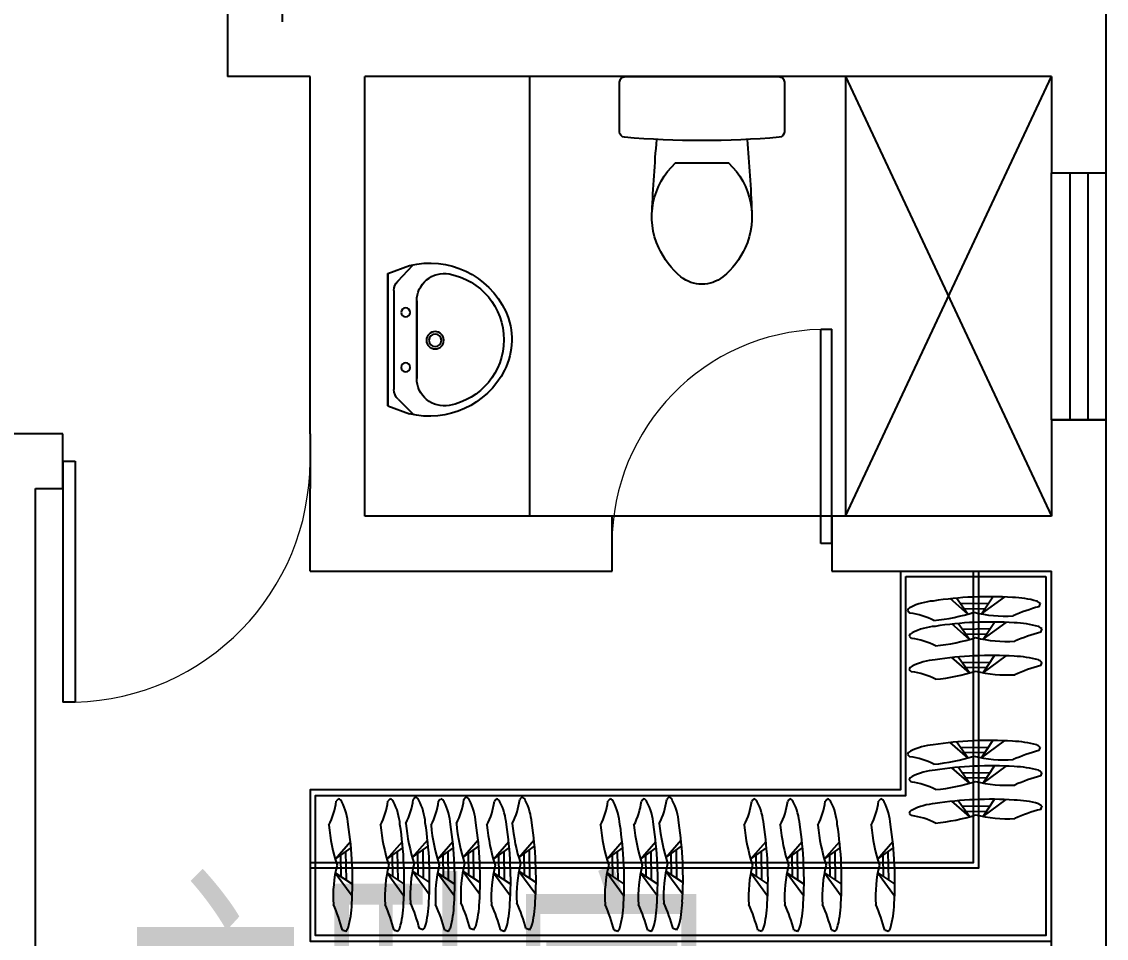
# Model space of a CAD drawing. Extents: x 866079 to 905579, y -868728 to -847976.
# Drawn here: x 901629 to 905579, y -855213 to -851876 of the extents above; entities that cross this region are included whole.
import ezdxf

# ---------------------------------------------------------------- set-up
doc = ezdxf.new("R2010")
doc.units = 0
doc.header["$LTSCALE"] = 1000
doc.header["$MEASUREMENT"] = 0
doc.layers.get('0').update_dxf_attribs({"linetype": 'CONTINUOUS'})
for name, color, linetype in [('BATH', 8, 'CONTINUOUS'), ('FUR', 8, 'CONTINUOUS'), ('WALL', 2, 'CONTINUOUS'), ('WINDOW', 4, 'CONTINUOUS')]:
    doc.layers.add(name, color=color, linetype=linetype)
doc.layers.add('字', color=7, linetype='CONTINUOUS', lineweight=0)
doc.styles.add('_HZTXT', font='txt.shx', dxfattribs={"width": 0.8, "bigfont": 'hztxt.shx'})

# ---------------------------------------------------------------- blocks, each defined once
blk = doc.blocks.new('TP6')
blk.add_lwpolyline([(20, -300), (200.8, -300, 0.388903), (220.7, -281.7, 0.043619), (220.7, 281.7, 0.388903), (200.8, 300), (20, 300, 0.414214), (0, 280), (0, -280, 0.414214), (20, -300, 0.414214)], format="xyb")
blk.add_lwpolyline([(623.4, 157.5, 0.325454), (314.1, 96.3), (314.1, -96.3, 0.325454), (623.4, -157.5, 0.11195), (728.4, -76.5, 0.35994), (728.4, 76.5, 0.11195)], format="xyb", close=True)
for centre, start, end in [((821.6, -7004.3), 92.61819, 94.72691), ((821.6, 7004.3), 265.27309, 267.38181)]:
    blk.add_arc(centre, 7193.5, start, end)
blk = doc.blocks.new('M_E6')
for p, q in [((240.4, 0), (-240.4, 0)), ((-237.5, 0), (239.3, 0)), ((240.4, 0), (269.8, -78.5)), ((-213.1, -36.1), (-271.2, -90.6)), ((-240.4, 0), (-269.8, -78.5)), ((-178.9, -22.5), (181, -22.5)), ((216.7, -37.5), (273.5, -95.2)), ((141.1, -105.2), (-140.8, -105.2)), ((-140.8, -105.2), (141.1, -105.2))]:
    blk.add_line(p, q)
for centre, radius in [((-99.1, -65), 16.3), ((100.9, -65), 16.3), ((2.4, -172.5), 31.6), ((2.4, -172.5), 23)]:
    blk.add_circle(centre, radius)
for centre, radius, start, end in [((-178.9, -72.5), 50, 90, 133.181), ((181, -72.5), 50, 44.5607, 90), ((28.4, -151.9), 307.1, 166.1751, 244.7296), ((-28.4, -151.9), 307.1, 297.0639, 13.8249), ((-140.8, -205.2), 100, 90, 190.5602), ((141.1, -205.2), 100, 349.4398, 90), ((0.2, -179), 243.4, 190.5602, 349.4398), ((-0.2, -201.5), 250.2, 245.8071, 296.4628), ((28.4, -151.9), 307.1, 266.589, 266.5936)]:
    blk.add_arc(centre, radius, start, end)
at = {"width": 0.8, "flags": 9}
for tag in ['XSIZE', 'YSIZE']:
    blk.add_attdef(tag, (0, 0), '', height=0.5, dxfattribs=at)
blk = doc.blocks.new('$DorLib2D$00000001')
for p, q in [((0.45, 0.975), (0.5, 0.975)), ((0.45, 0), (0.45, 0.975)), ((0.5, 0), (0.5, 0.975)), ((0.5, 0), (0.45, 0))]:
    blk.add_line(p, q)
at = {"lineweight": 13}
blk.add_arc((0.475, 0), 0.975, 91.4693, 180, dxfattribs=at)
blk = doc.blocks.new('$TCHSYS$WIN2D')
for p, q in [((-0.5, 0.5), (0.5, 0.5)), ((-0.5, 0.5), (-0.5, -0.5)), ((0.5, 0.5), (0.5, -0.5)), ((0.5, 0.1667), (-0.5, 0.1667)), ((0.5, -0.1667), (-0.5, -0.1667)), ((-0.5, -0.5), (0.5, -0.5))]:
    blk.add_line(p, q)

msp = doc.modelspace()

# ---------------------------------------------------------------- linework, layer by layer
at = {"layer": 'BATH'}
for p, q in [((903478.8, -853676.2, 0), (903478.8, -852076.2, 0)), ((904628.8, -853676.2, 0), (905378.8, -852076.2, 0)), ((904628.8, -852076.2, 0), (905378.8, -853676.2, 0)), ((904628.8, -852076.2, 0), (904628.8, -853676.2, 0))]:
    msp.add_line(p, q, dxfattribs=at)
at = {"layer": 'FUR'}
for p, q in [((904848.8, -853896.2, 0), (905358.8, -853896.2, 0)), ((905074.9, -854032.7, 0), (905010.2, -853976.6, 0)), ((905074.9, -854032.7, 0), (905033.3, -853975, 0)), ((905124.8, -854032.4, 0), (905165.7, -853969.6, 0)), ((905124.8, -854032.4, 0), (905208, -853970.8, 0)), ((905047.6, -853994.9, 0), (905150.3, -853993.3, 0)), ((905061.1, -854013.6, 0), (905137.8, -854012.4, 0)), ((905081.1, -854125, 0), (905016.3, -854068.9, 0)), ((905081.1, -854125, 0), (905039.4, -854067.3, 0)), ((905130.9, -854124.6, 0), (905171.9, -854061.9, 0)), ((905130.9, -854124.6, 0), (905214.2, -854063.1, 0)), ((905053.8, -854087.2, 0), (905156.5, -854085.6, 0)), ((905067.3, -854105.9, 0), (905144, -854104.6, 0)), ((905081.1, -854246.9, 0), (905039.4, -854189.2, 0)), ((905130.9, -854246.5, 0), (905171.9, -854183.8, 0)), ((905130.9, -854246.5, 0), (905214.2, -854185, 0)), ((905081.1, -854246.9, 0), (905016.3, -854190.8, 0)), ((905053.8, -854209.1, 0), (905156.5, -854207.5, 0)), ((905067.3, -854227.7, 0), (905144, -854226.5, 0)), ((905074.9, -854556.2, 0), (905010.2, -854500.1, 0)), ((905074.9, -854556.2, 0), (905033.3, -854498.5, 0)), ((905124.8, -854555.8, 0), (905165.7, -854493.1, 0)), ((905124.8, -854555.8, 0), (905208, -854494.3, 0)), ((905047.6, -854518.4, 0), (905150.3, -854516.8, 0)), ((905061.1, -854537.1, 0), (905137.8, -854535.8, 0)), ((905081.1, -854648.4, 0), (905016.3, -854592.4, 0)), ((905081.1, -854648.4, 0), (905039.4, -854590.8, 0)), ((905053.8, -854610.7, 0), (905156.5, -854609.1, 0)), ((905130.9, -854648.1, 0), (905171.9, -854585.4, 0)), ((905130.9, -854648.1, 0), (905214.2, -854586.6, 0)), ((905067.3, -854629.3, 0), (905144, -854628.1, 0)), ((905081.1, -854770.3, 0), (905016.3, -854714.3, 0)), ((905081.1, -854770.3, 0), (905039.4, -854712.6, 0)), ((905053.8, -854732.6, 0), (905156.5, -854730.9, 0)), ((905130.9, -854770, 0), (905171.9, -854707.3, 0)), ((905130.9, -854770, 0), (905214.2, -854708.5, 0)), ((905067.3, -854751.2, 0), (905144, -854750, 0)), ((902770.7, -854925.5, 0), (902826.7, -854860.7, 0)), ((902959.1, -854925.5, 0), (903015.2, -854860.7, 0)), ((903051.4, -854919.3, 0), (903107.4, -854854.6, 0)), ((903143.1, -854925.5, 0), (903199.2, -854860.7, 0)), ((903235.4, -854919.3, 0), (903291.4, -854854.6, 0)), ((903346.5, -854925.5, 0), (903402.6, -854860.7, 0)), ((903438.8, -854919.3, 0), (903494.9, -854854.6, 0)), ((903760.1, -854925.5, 0), (903816.2, -854860.7, 0)), ((903882, -854925.5, 0), (903938.1, -854860.7, 0)), ((903974.3, -854919.3, 0), (904030.4, -854854.6, 0)), ((904283.6, -854925.5, 0), (904339.7, -854860.7, 0)), ((904414.9, -854925.5, 0), (904470.9, -854860.7, 0)), ((904551.8, -854925.5, 0), (904607.9, -854860.7, 0)), ((904745.8, -854925.5, 0), (904801.9, -854860.7, 0)), ((902770.7, -854925.5, 0), (902828.3, -854883.8, 0)), ((902808.4, -854898.2, 0), (902810, -855000.9, 0)), ((902959.1, -854925.5, 0), (903016.8, -854883.8, 0)), ((902996.8, -854898.2, 0), (902998.5, -855000.9, 0)), ((903051.4, -854919.3, 0), (903109.1, -854877.7, 0)), ((903089.1, -854892.1, 0), (903090.8, -854994.7, 0)), ((903143.1, -854925.5, 0), (903200.8, -854883.8, 0)), ((903180.8, -854898.2, 0), (903182.5, -855000.9, 0)), ((903235.4, -854919.3, 0), (903293.1, -854877.7, 0)), ((903273.1, -854892.1, 0), (903274.8, -854994.7, 0)), ((903346.5, -854925.5, 0), (903404.2, -854883.8, 0)), ((903384.3, -854898.2, 0), (903385.9, -855000.9, 0)), ((903438.8, -854919.3, 0), (903496.5, -854877.7, 0)), ((903476.6, -854892.1, 0), (903478.2, -854994.7, 0)), ((903760.1, -854925.5, 0), (903817.8, -854883.8, 0)), ((903797.9, -854898.2, 0), (903799.5, -855000.9, 0)), ((903882, -854925.5, 0), (903939.7, -854883.8, 0)), ((903919.8, -854898.2, 0), (903921.4, -855000.9, 0)), ((903974.3, -854919.3, 0), (904032, -854877.7, 0)), ((904012.1, -854892.1, 0), (904013.7, -854994.7, 0)), ((904283.6, -854925.5, 0), (904341.3, -854883.8, 0)), ((904321.4, -854898.2, 0), (904323, -855000.9, 0)), ((904414.9, -854925.5, 0), (904472.6, -854883.8, 0)), ((904452.6, -854898.2, 0), (904454.3, -855000.9, 0)), ((904551.8, -854925.5, 0), (904609.5, -854883.8, 0)), ((904589.6, -854898.2, 0), (904591.2, -855000.9, 0)), ((904745.8, -854925.5, 0), (904803.5, -854883.8, 0)), ((904783.6, -854898.2, 0), (904785.2, -855000.9, 0)), ((902789.8, -854911.7, 0), (902791, -854988.4, 0)), ((902978.2, -854911.7, 0), (902979.4, -854988.4, 0)), ((903070.5, -854905.5, 0), (903071.7, -854982.3, 0)), ((903162.2, -854911.7, 0), (903163.4, -854988.4, 0)), ((903254.5, -854905.5, 0), (903255.7, -854982.3, 0)), ((903365.7, -854911.7, 0), (903366.9, -854988.4, 0)), ((903457.9, -854905.5, 0), (903459.2, -854982.3, 0)), ((903779.2, -854911.7, 0), (903780.5, -854988.4, 0)), ((903901.1, -854911.7, 0), (903902.3, -854988.4, 0)), ((903993.4, -854905.5, 0), (903994.6, -854982.3, 0)), ((904302.7, -854911.7, 0), (904303.9, -854988.4, 0)), ((904434, -854911.7, 0), (904435.2, -854988.4, 0)), ((904570.9, -854911.7, 0), (904572.1, -854988.4, 0)), ((904765, -854911.7, 0), (904766.2, -854988.4, 0)), ((902771, -854975.4, 0), (902833.7, -855016.3, 0)), ((902771, -854975.4, 0), (902832.5, -855058.6, 0)), ((902959.4, -854975.4, 0), (903020.9, -855058.6, 0)), ((902959.4, -854975.4, 0), (903022.1, -855016.3, 0)), ((903051.7, -854969.2, 0), (903113.2, -855052.4, 0)), ((903051.7, -854969.2, 0), (903114.4, -855010.2, 0)), ((903143.4, -854975.4, 0), (903206.1, -855016.3, 0)), ((903143.4, -854975.4, 0), (903204.9, -855058.6, 0)), ((903235.7, -854969.2, 0), (903298.4, -855010.2, 0)), ((903235.7, -854969.2, 0), (903297.2, -855052.4, 0)), ((903346.9, -854975.4, 0), (903409.6, -855016.3, 0)), ((903346.9, -854975.4, 0), (903408.4, -855058.6, 0)), ((903439.2, -854969.2, 0), (903501.9, -855010.2, 0)), ((903439.2, -854969.2, 0), (903500.7, -855052.4, 0)), ((903760.5, -854975.4, 0), (903822, -855058.6, 0)), ((903760.5, -854975.4, 0), (903823.2, -855016.3, 0)), ((903882.3, -854975.4, 0), (903945.1, -855016.3, 0)), ((903882.3, -854975.4, 0), (903943.9, -855058.6, 0)), ((903974.6, -854969.2, 0), (904037.3, -855010.2, 0)), ((903974.6, -854969.2, 0), (904036.2, -855052.4, 0)), ((904283.9, -854975.4, 0), (904345.5, -855058.6, 0)), ((904283.9, -854975.4, 0), (904346.6, -855016.3, 0)), ((904415.2, -854975.4, 0), (904476.7, -855058.6, 0)), ((904415.2, -854975.4, 0), (904477.9, -855016.3, 0)), ((904552.2, -854975.4, 0), (904613.7, -855058.6, 0)), ((904552.2, -854975.4, 0), (904614.9, -855016.3, 0)), ((904746.2, -854975.4, 0), (904807.7, -855058.6, 0)), ((904746.2, -854975.4, 0), (904808.9, -855016.3, 0))]:
    msp.add_line(p, q, dxfattribs=at)
at = {"layer": 'FUR', "elevation": 0}
for points in [[(904828.8, -853876.2), (904828.8, -854673.2), (902678.8, -854673.2), (902678.8, -855223.2), (905378.8, -855223.2), (905378.8, -853876.2)], [(905113.8, -853876.2), (905113.8, -854958.2), (902678.8, -854958.2)], [(905093.8, -853876.2), (905093.8, -854938.2), (902678.8, -854938.2)], [(905358.8, -853896.2), (905358.8, -855203.2), (902698.8, -855203.2), (902698.8, -854693.2), (904848.8, -854693.2), (904848.8, -853896.2)]]:
    msp.add_lwpolyline(points, dxfattribs=at)
at = {"layer": 'FUR'}
for centre, radius, start, end in [((904964.5, -854200.5, 0), 215.8, 94.1853, 117.3364), ((905153.2, -855304, 0), 1334.5, 92.5999, 98.8118), ((905153.2, -855304, 0), 1334.5, 86.388, 92.5999), ((905224.5, -854353.4, 0), 381.4, 74.6316, 88.0753), ((905297, -854041.1, 0), 62.4, 49.566, 62.7787), ((904869.6, -854022.8, 0), 14.5, 106.496, 173.3968), ((904888.5, -853993.3, 0), 43.4, 219.7629, 235.1522), ((904830, -854291.4, 0), 264.6, 62.8249, 82.6844), ((904884.4, -853362.2, 0), 697, 275.4745, 287.7317), ((905210.2, -853580.2, 0), 460.2, 255.7196, 273.6551), ((905508.7, -854652.3, 0), 669.5, 105.1632, 113.7159), ((905393.4, -854017.6, 0), 60.8, 156.7938, 169.1502), ((905159.4, -855396.3, 0), 1334.5, 92.5999, 98.8118), ((905159.4, -855396.3, 0), 1334.5, 86.388, 92.5999), ((905230.6, -854445.7, 0), 381.4, 74.6316, 88.0753), ((904875.7, -854115.1, 0), 14.5, 106.496, 173.3968), ((904970.7, -854292.8, 0), 215.8, 94.1853, 117.3364), ((905514.9, -854744.6, 0), 669.5, 105.1632, 113.7159), ((905303.2, -854133.4, 0), 62.4, 49.566, 62.7787), ((905399.5, -854109.9, 0), 60.8, 156.7938, 169.1502), ((904894.7, -854085.6, 0), 43.4, 219.7629, 235.1522), ((904836.2, -854383.7, 0), 264.6, 62.8249, 82.6844), ((904890.5, -853454.5, 0), 697, 275.4745, 287.7317), ((905216.3, -853672.5, 0), 460.2, 255.7196, 273.6551), ((905159.4, -855518.2, 0), 1334.5, 92.5999, 98.8118), ((905159.4, -855518.2, 0), 1334.5, 86.388, 92.5999), ((905230.6, -854567.6, 0), 381.4, 74.6316, 88.0753), ((904875.7, -854237, 0), 14.5, 106.496, 173.3968), ((904970.7, -854414.7, 0), 215.8, 94.1853, 117.3364), ((905514.9, -854866.5, 0), 669.5, 105.1632, 113.7159), ((905303.2, -854255.3, 0), 62.4, 49.566, 62.7787), ((905399.5, -854231.8, 0), 60.8, 156.7938, 169.1502), ((904894.7, -854207.5, 0), 43.4, 219.7629, 235.1522), ((904836.2, -854505.6, 0), 264.6, 62.8249, 82.6844), ((904890.5, -853576.4, 0), 697, 275.4745, 287.7317), ((905216.3, -853794.3, 0), 460.2, 255.7196, 273.6551), ((905153.2, -855827.5, 0), 1334.5, 92.5999, 98.8118), ((905153.2, -855827.5, 0), 1334.5, 86.388, 92.5999), ((905224.5, -854876.9, 0), 381.4, 74.6316, 88.0753), ((904869.6, -854546.3, 0), 14.5, 106.496, 173.3968), ((904888.5, -854516.8, 0), 43.4, 219.7629, 235.1522), ((904964.5, -854724, 0), 215.8, 94.1853, 117.3364), ((905508.7, -855175.8, 0), 669.5, 105.1632, 113.7159), ((905297, -854564.6, 0), 62.4, 49.566, 62.7787), ((905393.4, -854541.1, 0), 60.8, 156.7938, 169.1502), ((904830, -854814.9, 0), 264.6, 62.8249, 82.6844), ((904884.4, -853885.7, 0), 697, 275.4745, 287.7317), ((905210.2, -854103.6, 0), 460.2, 255.7196, 273.6551), ((904970.7, -854816.3, 0), 215.8, 94.1853, 117.3364), ((905159.4, -855919.8, 0), 1334.5, 92.5999, 98.8118), ((905159.4, -855919.8, 0), 1334.5, 86.388, 92.5999), ((905230.6, -854969.2, 0), 381.4, 74.6316, 88.0753), ((905514.9, -855268.1, 0), 669.5, 105.1632, 113.7159), ((905303.2, -854656.9, 0), 62.4, 49.566, 62.7787), ((905399.5, -854633.4, 0), 60.8, 156.7938, 169.1502), ((904875.7, -854638.6, 0), 14.5, 106.496, 173.3968), ((904894.7, -854609.1, 0), 43.4, 219.7629, 235.1522), ((904836.2, -854907.2, 0), 264.6, 62.8249, 82.6844), ((904890.5, -853978, 0), 697, 275.4745, 287.7317), ((905216.3, -854195.9, 0), 460.2, 255.7196, 273.6551), ((903090.7, -854733, 0), 43.4, 129.7629, 145.1522), ((903061.2, -854714, 0), 14.5, 16.496, 83.3968), ((903274.7, -854733, 0), 43.4, 129.7629, 145.1522), ((903245.2, -854714, 0), 14.5, 16.496, 83.3968), ((903478.2, -854733, 0), 43.4, 129.7629, 145.1522), ((903448.7, -854714, 0), 14.5, 16.496, 83.3968), ((904013.6, -854733, 0), 43.4, 129.7629, 145.1522), ((903984.2, -854714, 0), 14.5, 16.496, 83.3968), ((902511.9, -854680.6, 0), 264.6, 332.8249, 352.6844), ((902810, -854739.1, 0), 43.4, 129.7629, 145.1522), ((902780.5, -854720.2, 0), 14.5, 16.496, 83.3968), ((902602.8, -854815.1, 0), 215.8, 4.1853, 27.3364), ((902700.3, -854680.6, 0), 264.6, 332.8249, 352.6844), ((902998.4, -854739.1, 0), 43.4, 129.7629, 145.1522), ((902969, -854720.2, 0), 14.5, 16.496, 83.3968), ((902791.2, -854815.1, 0), 215.8, 4.1853, 27.3364), ((902792.6, -854674.4, 0), 264.6, 332.8249, 352.6844), ((902883.5, -854809, 0), 215.8, 4.1853, 27.3364), ((902884.3, -854680.6, 0), 264.6, 332.8249, 352.6844), ((903182.4, -854739.1, 0), 43.4, 129.7629, 145.1522), ((903153, -854720.2, 0), 14.5, 16.496, 83.3968), ((902975.2, -854815.1, 0), 215.8, 4.1853, 27.3364), ((902976.6, -854674.4, 0), 264.6, 332.8249, 352.6844), ((903067.5, -854809, 0), 215.8, 4.1853, 27.3364), ((903087.8, -854680.6, 0), 264.6, 332.8249, 352.6844), ((903385.9, -854739.1, 0), 43.4, 129.7629, 145.1522), ((903356.4, -854720.2, 0), 14.5, 16.496, 83.3968), ((903178.7, -854815.1, 0), 215.8, 4.1853, 27.3364), ((903180.1, -854674.4, 0), 264.6, 332.8249, 352.6844), ((903271, -854809, 0), 215.8, 4.1853, 27.3364), ((903501.4, -854680.6, 0), 264.6, 332.8249, 352.6844), ((903799.5, -854739.1, 0), 43.4, 129.7629, 145.1522), ((903770, -854720.2, 0), 14.5, 16.496, 83.3968), ((903592.3, -854815.1, 0), 215.8, 4.1853, 27.3364), ((903623.3, -854680.6, 0), 264.6, 332.8249, 352.6844), ((903921.4, -854739.1, 0), 43.4, 129.7629, 145.1522), ((903891.9, -854720.2, 0), 14.5, 16.496, 83.3968), ((903714.2, -854815.1, 0), 215.8, 4.1853, 27.3364), ((903715.5, -854674.4, 0), 264.6, 332.8249, 352.6844), ((903806.5, -854809, 0), 215.8, 4.1853, 27.3364), ((904024.9, -854680.6, 0), 264.6, 332.8249, 352.6844), ((904322.9, -854739.1, 0), 43.4, 129.7629, 145.1522), ((904293.5, -854720.2, 0), 14.5, 16.496, 83.3968), ((904115.8, -854815.1, 0), 215.8, 4.1853, 27.3364), ((904156.1, -854680.6, 0), 264.6, 332.8249, 352.6844), ((904454.2, -854739.1, 0), 43.4, 129.7629, 145.1522), ((904424.7, -854720.2, 0), 14.5, 16.496, 83.3968), ((904247, -854815.1, 0), 215.8, 4.1853, 27.3364), ((904293.1, -854680.6, 0), 264.6, 332.8249, 352.6844), ((904591.2, -854739.1, 0), 43.4, 129.7629, 145.1522), ((904561.7, -854720.2, 0), 14.5, 16.496, 83.3968), ((904384, -854815.1, 0), 215.8, 4.1853, 27.3364), ((904487.1, -854680.6, 0), 264.6, 332.8249, 352.6844), ((904785.2, -854739.1, 0), 43.4, 129.7629, 145.1522), ((904755.7, -854720.2, 0), 14.5, 16.496, 83.3968), ((904578, -854815.1, 0), 215.8, 4.1853, 27.3364), ((904970.7, -854938.2, 0), 215.8, 94.1853, 117.3364), ((905159.4, -856041.7, 0), 1334.5, 92.5999, 98.8118), ((905159.4, -856041.7, 0), 1334.5, 86.388, 92.5999), ((905230.6, -855091, 0), 381.4, 74.6316, 88.0753), ((905303.2, -854778.8, 0), 62.4, 49.566, 62.7787), ((905399.5, -854755.3, 0), 60.8, 156.7938, 169.1502), ((904875.7, -854760.5, 0), 14.5, 106.496, 173.3968), ((904894.7, -854731, 0), 43.4, 219.7629, 235.1522), ((904836.2, -855029.1, 0), 264.6, 62.8249, 82.6844), ((904890.5, -854099.9, 0), 697, 275.4745, 287.7317), ((905216.3, -854317.8, 0), 460.2, 255.7196, 273.6551), ((905514.9, -855390, 0), 669.5, 105.1632, 113.7159), ((903441.1, -854734.9, 0), 697, 185.4745, 197.7317), ((901499.3, -855003.8, 0), 1334.5, 2.5999, 8.8118), ((903629.5, -854734.9, 0), 697, 185.4745, 197.7317), ((901687.7, -855003.8, 0), 1334.5, 2.5999, 8.8118), ((903721.8, -854728.8, 0), 697, 185.4745, 197.7317), ((901780, -854997.6, 0), 1334.5, 2.5999, 8.8118), ((903813.5, -854734.9, 0), 697, 185.4745, 197.7317), ((901871.7, -855003.8, 0), 1334.5, 2.5999, 8.8118), ((903905.8, -854728.8, 0), 697, 185.4745, 197.7317), ((901964, -854997.6, 0), 1334.5, 2.5999, 8.8118), ((904017, -854734.9, 0), 697, 185.4745, 197.7317), ((902075.2, -855003.8, 0), 1334.5, 2.5999, 8.8118), ((904109.3, -854728.8, 0), 697, 185.4745, 197.7317), ((902167.5, -854997.6, 0), 1334.5, 2.5999, 8.8118), ((904430.6, -854734.9, 0), 697, 185.4745, 197.7317), ((902488.8, -855003.8, 0), 1334.5, 2.5999, 8.8118), ((904552.5, -854734.9, 0), 697, 185.4745, 197.7317), ((902610.7, -855003.8, 0), 1334.5, 2.5999, 8.8118), ((904644.8, -854728.8, 0), 697, 185.4745, 197.7317), ((902702.9, -854997.6, 0), 1334.5, 2.5999, 8.8118), ((904954.1, -854734.9, 0), 697, 185.4745, 197.7317), ((903012.3, -855003.8, 0), 1334.5, 2.5999, 8.8118), ((905085.3, -854734.9, 0), 697, 185.4745, 197.7317), ((903143.5, -855003.8, 0), 1334.5, 2.5999, 8.8118), ((905222.3, -854734.9, 0), 697, 185.4745, 197.7317), ((903280.5, -855003.8, 0), 1334.5, 2.5999, 8.8118), ((905416.3, -854734.9, 0), 697, 185.4745, 197.7317), ((903474.5, -855003.8, 0), 1334.5, 2.5999, 8.8118), ((901780, -854997.6, 0), 1334.5, 356.388, 2.5999), ((901964, -854997.6, 0), 1334.5, 356.388, 2.5999), ((902167.5, -854997.6, 0), 1334.5, 356.388, 2.5999), ((902702.9, -854997.6, 0), 1334.5, 356.388, 2.5999), ((903223.2, -855060.7, 0), 460.2, 165.7196, 183.6551), ((901499.3, -855003.8, 0), 1334.5, 356.388, 2.5999), ((903411.6, -855060.7, 0), 460.2, 165.7196, 183.6551), ((901687.7, -855003.8, 0), 1334.5, 356.388, 2.5999), ((903503.9, -855054.6, 0), 460.2, 165.7196, 183.6551), ((903595.6, -855060.7, 0), 460.2, 165.7196, 183.6551), ((901871.7, -855003.8, 0), 1334.5, 356.388, 2.5999), ((903687.9, -855054.6, 0), 460.2, 165.7196, 183.6551), ((903799.1, -855060.7, 0), 460.2, 165.7196, 183.6551), ((902075.2, -855003.8, 0), 1334.5, 356.388, 2.5999), ((903891.3, -855054.6, 0), 460.2, 165.7196, 183.6551), ((904212.6, -855060.7, 0), 460.2, 165.7196, 183.6551), ((902488.8, -855003.8, 0), 1334.5, 356.388, 2.5999), ((904334.5, -855060.7, 0), 460.2, 165.7196, 183.6551), ((902610.7, -855003.8, 0), 1334.5, 356.388, 2.5999), ((904426.8, -855054.6, 0), 460.2, 165.7196, 183.6551), ((904736.1, -855060.7, 0), 460.2, 165.7196, 183.6551), ((903012.3, -855003.8, 0), 1334.5, 356.388, 2.5999), ((904867.4, -855060.7, 0), 460.2, 165.7196, 183.6551), ((903143.5, -855003.8, 0), 1334.5, 356.388, 2.5999), ((905004.3, -855060.7, 0), 460.2, 165.7196, 183.6551), ((903280.5, -855003.8, 0), 1334.5, 356.388, 2.5999), ((905198.4, -855060.7, 0), 460.2, 165.7196, 183.6551), ((903474.5, -855003.8, 0), 1334.5, 356.388, 2.5999), ((902151, -855359.3, 0), 669.5, 15.1632, 23.7159), ((902449.9, -855075.1, 0), 381.4, 344.6316, 358.0753), ((902339.4, -855359.3, 0), 669.5, 15.1632, 23.7159), ((902638.4, -855075.1, 0), 381.4, 344.6316, 358.0753), ((902431.7, -855353.2, 0), 669.5, 15.1632, 23.7159), ((902730.7, -855068.9, 0), 381.4, 344.6316, 358.0753), ((902523.4, -855359.3, 0), 669.5, 15.1632, 23.7159), ((902822.4, -855075.1, 0), 381.4, 344.6316, 358.0753), ((902615.7, -855353.2, 0), 669.5, 15.1632, 23.7159), ((902914.7, -855068.9, 0), 381.4, 344.6316, 358.0753), ((902726.9, -855359.3, 0), 669.5, 15.1632, 23.7159), ((903025.8, -855075.1, 0), 381.4, 344.6316, 358.0753), ((902819.2, -855353.2, 0), 669.5, 15.1632, 23.7159), ((903118.1, -855068.9, 0), 381.4, 344.6316, 358.0753), ((903140.5, -855359.3, 0), 669.5, 15.1632, 23.7159), ((903439.4, -855075.1, 0), 381.4, 344.6316, 358.0753), ((903262.4, -855359.3, 0), 669.5, 15.1632, 23.7159), ((903561.3, -855075.1, 0), 381.4, 344.6316, 358.0753), ((903354.7, -855353.2, 0), 669.5, 15.1632, 23.7159), ((903653.6, -855068.9, 0), 381.4, 344.6316, 358.0753), ((903664, -855359.3, 0), 669.5, 15.1632, 23.7159), ((903962.9, -855075.1, 0), 381.4, 344.6316, 358.0753), ((903795.2, -855359.3, 0), 669.5, 15.1632, 23.7159), ((904094.1, -855075.1, 0), 381.4, 344.6316, 358.0753), ((903932.2, -855359.3, 0), 669.5, 15.1632, 23.7159), ((904231.1, -855075.1, 0), 381.4, 344.6316, 358.0753), ((904126.2, -855359.3, 0), 669.5, 15.1632, 23.7159), ((904425.1, -855075.1, 0), 381.4, 344.6316, 358.0753), ((902762.2, -855147.6, 0), 62.4, 319.566, 332.7787), ((902950.6, -855147.6, 0), 62.4, 319.566, 332.7787), ((903042.9, -855141.4, 0), 62.4, 319.566, 332.7787), ((903134.6, -855147.6, 0), 62.4, 319.566, 332.7787), ((903226.9, -855141.4, 0), 62.4, 319.566, 332.7787), ((903338.1, -855147.6, 0), 62.4, 319.566, 332.7787), ((903430.4, -855141.4, 0), 62.4, 319.566, 332.7787), ((903751.7, -855147.6, 0), 62.4, 319.566, 332.7787), ((903873.6, -855147.6, 0), 62.4, 319.566, 332.7787), ((903965.8, -855141.4, 0), 62.4, 319.566, 332.7787), ((904275.1, -855147.6, 0), 62.4, 319.566, 332.7787), ((904406.4, -855147.6, 0), 62.4, 319.566, 332.7787), ((904543.4, -855147.6, 0), 62.4, 319.566, 332.7787), ((904737.4, -855147.6, 0), 62.4, 319.566, 332.7787), ((902785.7, -855244, 0), 60.8, 66.7938, 79.1502), ((902974.1, -855244, 0), 60.8, 66.7938, 79.1502), ((903066.4, -855237.8, 0), 60.8, 66.7938, 79.1502), ((903158.1, -855244, 0), 60.8, 66.7938, 79.1502), ((903250.4, -855237.8, 0), 60.8, 66.7938, 79.1502), ((903361.6, -855244, 0), 60.8, 66.7938, 79.1502), ((903453.9, -855237.8, 0), 60.8, 66.7938, 79.1502), ((903775.2, -855244, 0), 60.8, 66.7938, 79.1502), ((903897.1, -855244, 0), 60.8, 66.7938, 79.1502), ((903989.4, -855237.8, 0), 60.8, 66.7938, 79.1502), ((904298.7, -855244, 0), 60.8, 66.7938, 79.1502), ((904429.9, -855244, 0), 60.8, 66.7938, 79.1502), ((904566.9, -855244, 0), 60.8, 66.7938, 79.1502), ((904760.9, -855244, 0), 60.8, 66.7938, 79.1502)]:
    msp.add_arc(centre, radius, start, end, dxfattribs=at)
at = {"layer": 'WALL'}
for p, q in [((905578.8, -851976.2, 0), (905578.8, -849776.2, 0)), ((902378.8, -851776.2, 0), (902378.8, -852076.2, 0)), ((902578.8, -851876.2, 0), (902578.8, -851776.2, 0)), ((905578.8, -852426.2, 0), (905578.8, -851976.2, 0)), ((902678.8, -852076.2, 0), (902378.8, -852076.2, 0)), ((902678.8, -853376.2, 0), (902678.8, -852076.2, 0)), ((905378.8, -852076.2, 0), (902878.8, -852076.2, 0)), ((902878.8, -853476.2, 0), (902878.8, -852076.2, 0)), ((905378.8, -852076.2, 0), (905378.8, -852426.2, 0)), ((905378.8, -852426.2, 0), (905578.8, -852426.2, 0)), ((905578.8, -853326.2, 0), (905378.8, -853326.2, 0)), ((905378.8, -853326.2, 0), (905378.8, -853676.2, 0)), ((905578.8, -853776.2, 0), (905578.8, -853326.2, 0)), ((901778.8, -853376.2, 0), (901578.8, -853376.2, 0)), ((901778.8, -853576.2, 0), (901778.8, -853376.2, 0)), ((902678.8, -853376.2, 0), (902678.8, -853576.2, 0)), ((902878.8, -853676.2, 0), (902878.8, -853476.2, 0)), ((901678.8, -853576.2, 0), (901778.8, -853576.2, 0)), ((901678.8, -856476.2, 0), (901678.8, -853576.2, 0)), ((902678.8, -853876.2, 0), (902678.8, -853576.2, 0)), ((903778.8, -853676.2, 0), (902878.8, -853676.2, 0)), ((903778.8, -853876.2, 0), (903778.8, -853676.2, 0)), ((905378.8, -853676.2, 0), (904578.8, -853676.2, 0)), ((904578.8, -853676.2, 0), (904578.8, -853876.2, 0)), ((905578.8, -857376.1, 0), (905578.8, -853776.2, 0)), ((902678.8, -853876.2, 0), (903778.8, -853876.2, 0)), ((904578.8, -853876.2, 0), (905378.8, -853876.2, 0)), ((905378.8, -857376.1, 0), (905378.8, -853876.2, 0))]:
    msp.add_line(p, q, dxfattribs=at)
at = {"layer": 'WINDOW'}
msp.add_line((904578.8, -853676.2, 0), (903778.8, -853676.2, 0), dxfattribs=at)

# ---------------------------------------------------------------- block references
at = {"layer": 'BATH', "xscale": -1, "rotation": 90}
for name, p in [('TP6', (904106.3, -852076.2, 0)), ('M_E6', (902962.1, -853033.8, 0))]:
    msp.add_blockref(name, p, dxfattribs=at)
at = {"layer": 'WINDOW'}
for name, p, xscale, yscale, zscale, rotation in [('$TCHSYS$WIN2D', (905478.8, -852876.2, 0), 900, 200, 900, 90.00000000075595), ('$DorLib2D$00000001', (904178.8, -853776.2, 0), -800, -800, -800, 179.9999999998499), ('$DorLib2D$00000001', (902228.8, -853476.2, 0), 900, 900, 900, 180.000000000037)]:
    msp.add_blockref(name, p, dxfattribs=dict(at, xscale=xscale, yscale=yscale, zscale=zscale, rotation=rotation))

# ---------------------------------------------------------------- texts
at = {"layer": '字', "style": '_HZTXT', "width": 0.8}
msp.add_text('主卧室', height=900, dxfattribs=at).set_placement((901975, -855949.4, 0))

doc.saveas('drawing.dxf')
